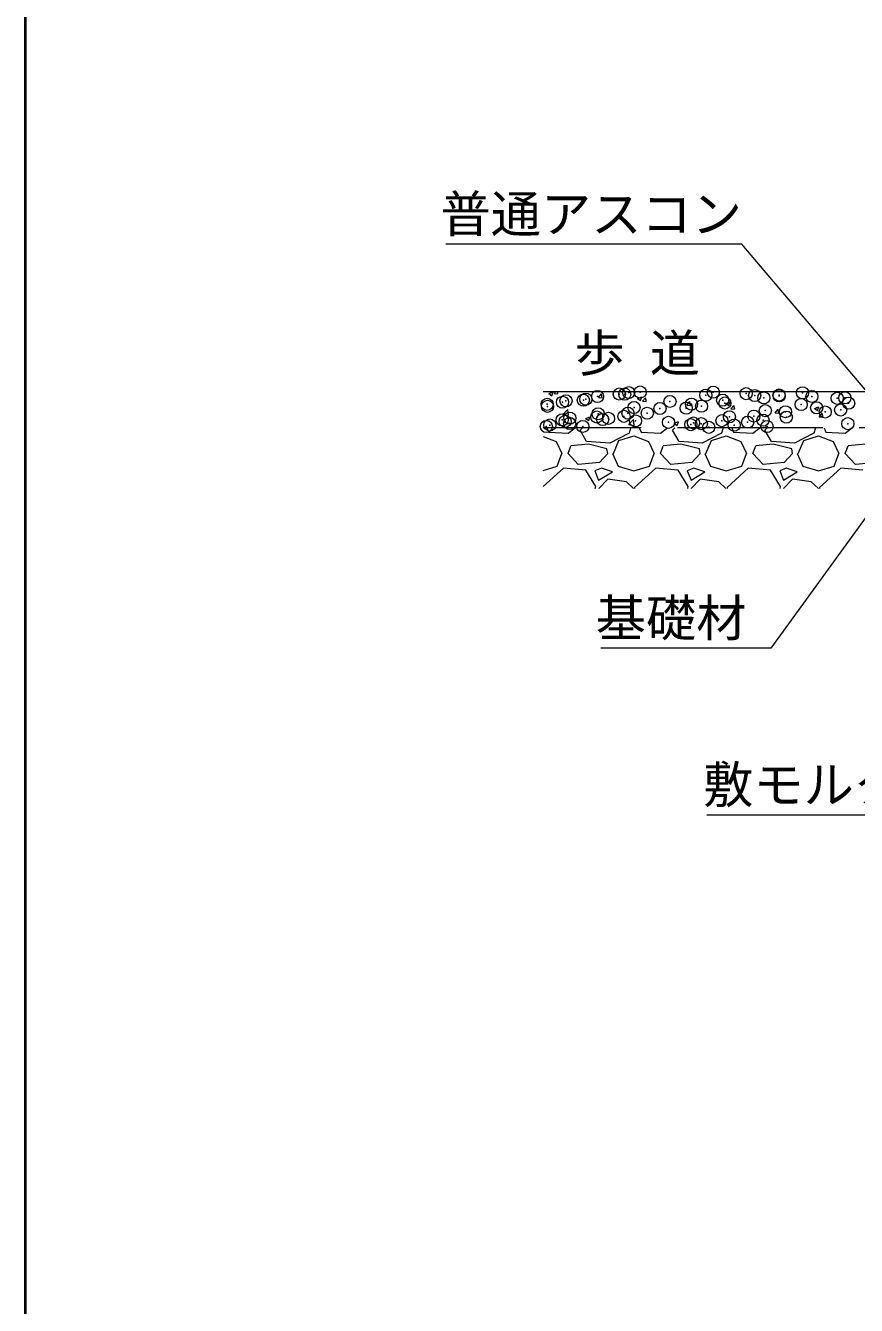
# Model space of a CAD drawing. Units: millimetres at full size, sheet at 1:20; details may follow other scales. Extents: x 62447 to 85128, y -7246 to 532.
# Drawn here: x 67094 to 67779, y -3658 to -2602 of the extents above; entities that cross this region are included whole.
import ezdxf
from ezdxf.enums import TextEntityAlignment as Align

# ---------------------------------------------------------------- set-up
doc = ezdxf.new("R2010")
doc.units = ezdxf.units.MM
doc.header["$LTSCALE"] = 20
doc.header["$PDMODE"] = 32
doc.header["$PDSIZE"] = 10
doc.linetypes.add('DASHED', pattern=[7.5, 6, -1.5])
for name, color, linetype, lineweight in [('ハッチング', 7, 'Continuous', 5), ('図枠', 7, 'Continuous', 5), ('基礎', 3, 'Continuous', 13), ('引出線', 4, 'Continuous', 9)]:
    doc.layers.add(name, color=color, linetype=linetype, lineweight=lineweight)
doc.layers.add('文字', color=7, linetype='Continuous')
doc.styles.add('ＭＳ ゴシック', font='')
doc.styles.get('ＭＳ ゴシック').set_extended_font_data('MS Gothic')

msp = doc.modelspace()

# ---------------------------------------------------------------- linework, layer by layer
at = {"layer": 'ハッチング'}
for p, q in [((67525.65, -2905.45), (67529.2, -2904.08)), ((67528.17, -2907.17), (67529.2, -2904.1)), ((67530.06, -2905.4), (67531.53, -2903.64)), ((67533.14, -2905.65), (67532.77, -2903.64)), ((67525.64, -2905.46), (67528.17, -2907.17)), ((67530.06, -2905.4), (67533.09, -2905.66)), ((67566.5, -2908.58), (67568.94, -2905.67)), ((67566.5, -2908.59), (67569.53, -2908.85)), ((67569.58, -2908.84), (67568.99, -2905.66)), ((67598.65, -2909.52), (67602.21, -2908.15)), ((67598.65, -2909.53), (67601.17, -2911.24)), ((67601.17, -2911.24), (67602.2, -2908.17)), ((67602.93, -2911.77), (67605.38, -2908.85)), ((67602.93, -2911.77), (67605.97, -2912.04)), ((67606.01, -2912.03), (67605.43, -2908.85)), ((67639.37, -2914.96), (67641.82, -2912.04)), ((67639.37, -2914.96), (67642.41, -2915.23)), ((67642.45, -2915.22), (67641.86, -2912.03)), ((67671.65, -2913.6), (67674.18, -2915.3)), ((67671.66, -2913.58), (67675.22, -2912.22)), ((67674.18, -2915.3), (67675.21, -2912.23)), ((67537.19, -2922.61), (67541.15, -2918.49)), ((67537.2, -2922.63), (67541.72, -2923.33)), ((67541.72, -2923.31), (67541.16, -2918.49)), ((67555.97, -2925.9), (67559.53, -2924.53)), ((67558.49, -2927.62), (67559.52, -2924.55)), ((67675.81, -2918.15), (67678.26, -2915.23)), ((67675.81, -2918.15), (67678.84, -2918.41)), ((67678.89, -2918.41), (67678.3, -2915.22)), ((67712.24, -2921.34), (67714.69, -2918.42)), ((67712.24, -2921.34), (67715.28, -2921.6)), ((67715.32, -2921.59), (67714.74, -2918.41)), ((67744.66, -2917.65), (67748.22, -2916.29)), ((67744.66, -2917.67), (67747.18, -2919.37)), ((67747.19, -2919.37), (67748.22, -2916.3)), ((67748.68, -2924.52), (67751.13, -2921.61)), ((67748.68, -2924.52), (67751.72, -2924.79)), ((67751.76, -2924.78), (67751.17, -2921.6)), ((67523.99, -2933.64), (67525.51, -2937.27)), ((67541.52, -2938.03), (67547.2, -2933.64)), ((67551.42, -2935.74), (67553.32, -2933.64)), ((67556.76, -2944.89), (67551.42, -2935.74)), ((67555.96, -2925.92), (67558.49, -2927.62)), ((67591.41, -2931.02), (67595.36, -2926.9)), ((67591.42, -2931.04), (67595.93, -2931.74)), ((67593.06, -2933.64), (67591.81, -2938.03)), ((67595.94, -2931.72), (67595.38, -2926.9)), ((67600.19, -2933.64), (67601.71, -2937.27)), ((67617.72, -2938.03), (67623.4, -2933.64)), ((67627.62, -2935.74), (67629.52, -2933.64)), ((67632.96, -2944.89), (67627.62, -2935.74)), ((67628.97, -2929.98), (67631.5, -2931.69)), ((67628.98, -2929.97), (67632.53, -2928.6)), ((67631.5, -2931.69), (67632.53, -2928.62)), ((67669.26, -2933.64), (67668.01, -2938.03)), ((67676.39, -2933.64), (67677.91, -2937.27)), ((67693.92, -2938.03), (67699.6, -2933.64)), ((67703.02, -2933.64), (67705.54, -2932.67)), ((67703.82, -2935.74), (67705.72, -2933.64)), ((67709.16, -2944.89), (67703.82, -2935.74)), ((67705.21, -2933.64), (67705.53, -2932.69)), ((67745.46, -2933.64), (67744.21, -2938.03)), ((67752.59, -2933.64), (67754.11, -2937.27)), ((67770.12, -2938.03), (67775.8, -2933.64)), ((67521, -2940.91), (67531.61, -2944.89)), ((67525.51, -2937.27), (67541.52, -2938.03)), ((67531.61, -2944.89), (67536.18, -2954.79)), ((67575.81, -2946.41), (67556.76, -2944.89)), ((67591.81, -2938.03), (67575.81, -2946.41)), ((67578.85, -2954.79), (67583.43, -2944.12)), ((67583.43, -2944.12), (67595.62, -2940.31)), ((67595.62, -2940.31), (67607.81, -2944.89)), ((67601.71, -2937.27), (67617.72, -2938.03)), ((67607.81, -2944.89), (67612.38, -2954.79)), ((67652.01, -2946.41), (67632.96, -2944.89)), ((67668.01, -2938.03), (67652.01, -2946.41)), ((67655.05, -2954.79), (67659.63, -2944.12)), ((67659.63, -2944.12), (67671.82, -2940.31)), ((67671.82, -2940.31), (67684.01, -2944.89)), ((67677.91, -2937.27), (67693.92, -2938.03)), ((67684.01, -2944.89), (67688.58, -2954.79)), ((67728.21, -2946.41), (67709.16, -2944.89)), ((67744.21, -2938.03), (67728.21, -2946.41)), ((67731.25, -2954.79), (67735.83, -2944.12)), ((67735.83, -2944.12), (67748.02, -2940.31)), ((67748.02, -2940.31), (67760.21, -2944.89)), ((67754.11, -2937.27), (67770.12, -2938.03)), ((67760.21, -2944.89), (67764.78, -2954.79)), ((67532.37, -2965.46), (67536.18, -2954.79)), ((67541.52, -2954.79), (67543.8, -2948.7)), ((67549.9, -2963.94), (67541.52, -2954.79)), ((67558.28, -2947.17), (67543.8, -2948.7)), ((67573.52, -2950.98), (67558.28, -2947.17)), ((67574.28, -2954.79), (67567.42, -2962.41)), ((67574.28, -2954.79), (67573.52, -2950.98)), ((67578.09, -2954.79), (67582.66, -2965.46)), ((67608.57, -2965.46), (67612.38, -2954.79)), ((67617.72, -2954.79), (67620, -2948.7)), ((67626.1, -2963.94), (67617.72, -2954.79)), ((67634.48, -2947.17), (67620, -2948.7)), ((67649.72, -2950.98), (67634.48, -2947.17)), ((67650.48, -2954.79), (67643.62, -2962.41)), ((67650.48, -2954.79), (67649.72, -2950.98)), ((67654.29, -2954.79), (67658.86, -2965.46)), ((67684.77, -2965.46), (67688.58, -2954.79)), ((67693.92, -2954.79), (67696.2, -2948.7)), ((67702.3, -2963.94), (67693.92, -2954.79)), ((67710.68, -2947.17), (67696.2, -2948.7)), ((67725.92, -2950.98), (67710.68, -2947.17)), ((67726.68, -2954.79), (67719.82, -2962.41)), ((67726.68, -2954.79), (67725.92, -2950.98)), ((67730.49, -2954.79), (67735.06, -2965.46)), ((67760.97, -2965.46), (67764.78, -2954.79)), ((67770.12, -2954.79), (67772.4, -2948.7)), ((67778.5, -2963.94), (67770.12, -2954.79)), ((67786.88, -2947.17), (67772.4, -2948.7)), ((67521, -2968.8), (67532.37, -2965.46)), ((67537.71, -2966.98), (67521, -2982.24)), ((67555.99, -2968.51), (67537.71, -2966.98)), ((67567.42, -2962.41), (67549.9, -2963.94)), ((67568.95, -2966.98), (67563.61, -2969.27)), ((67578.09, -2970.03), (67568.95, -2966.98)), ((67582.66, -2965.46), (67595.62, -2969.27)), ((67595.62, -2969.27), (67608.57, -2965.46)), ((67613.91, -2966.98), (67596.38, -2982.99)), ((67632.19, -2968.51), (67613.91, -2966.98)), ((67643.62, -2962.41), (67626.1, -2963.94)), ((67645.15, -2966.98), (67639.81, -2969.27)), ((67654.29, -2970.03), (67645.15, -2966.98)), ((67658.86, -2965.46), (67671.82, -2969.27)), ((67671.82, -2969.27), (67684.77, -2965.46)), ((67690.11, -2966.98), (67672.58, -2982.99)), ((67708.39, -2968.51), (67690.11, -2966.98)), ((67719.82, -2962.41), (67702.3, -2963.94)), ((67721.35, -2966.98), (67716.01, -2969.27)), ((67730.49, -2970.03), (67721.35, -2966.98)), ((67735.06, -2965.46), (67748.02, -2969.27)), ((67748.02, -2969.27), (67760.97, -2965.46)), ((67766.31, -2966.98), (67748.78, -2982.99)), ((67784.59, -2968.51), (67766.31, -2966.98)), ((67796.02, -2962.41), (67778.5, -2963.94)), ((67564.38, -2982.22), (67555.99, -2968.51)), ((67563.61, -2969.27), (67566.66, -2976.89)), ((67566.66, -2976.89), (67578.09, -2970.03)), ((67574.28, -2976.13), (67566.77, -2983.64)), ((67589.52, -2978.41), (67574.28, -2976.13)), ((67595.49, -2983.64), (67589.52, -2978.41)), ((67640.58, -2982.22), (67632.19, -2968.51)), ((67639.81, -2969.27), (67642.86, -2976.89)), ((67642.86, -2976.89), (67654.29, -2970.03)), ((67650.48, -2976.13), (67642.97, -2983.64)), ((67665.72, -2978.41), (67650.48, -2976.13)), ((67671.69, -2983.64), (67665.72, -2978.41)), ((67716.78, -2982.22), (67708.39, -2968.51)), ((67716.01, -2969.27), (67719.06, -2976.89)), ((67719.06, -2976.89), (67730.49, -2970.03)), ((67726.68, -2976.13), (67719.17, -2983.64)), ((67741.92, -2978.41), (67726.68, -2976.13)), ((67747.89, -2983.64), (67741.92, -2978.41)), ((67563.92, -2983.64), (67564.38, -2982.22)), ((67596.38, -2982.99), (67596.35, -2983.64)), ((67640.12, -2983.64), (67640.58, -2982.22)), ((67672.58, -2982.99), (67672.55, -2983.64)), ((67716.32, -2983.64), (67716.78, -2982.22)), ((67748.78, -2982.99), (67748.75, -2983.64))]:
    msp.add_line(p, q, dxfattribs=at)
for p in [(67565.81, -2907.89), (67583.7, -2905.83), (67588.19, -2905.86), (67591.47, -2904.63), (67600.91, -2904.18), (67655.12, -2906.81), (67661.24, -2904.34), (67688.36, -2905.48), (67695.37, -2907.1), (67702.91, -2909.03), (67715.48, -2906.63), (67715.63, -2907.36), (67734.87, -2904.82), (67742.59, -2907.78), (67763.4, -2909.34), (67769.71, -2908.92), (67524.15, -2914.29), (67524.44, -2916), (67536.87, -2912.61), (67539.73, -2911.46), (67554.07, -2910.92), (67556.11, -2910.08), (67595.87, -2916.99), (67617.24, -2917.74), (67625.49, -2911.9), (67638.87, -2917.46), (67643.32, -2914.16), (67651.59, -2915.79), (67668.98, -2910.91), (67670.83, -2913.25), (67704.15, -2919.51), (67733.77, -2914.42), (67746.49, -2917.18), (67766.3, -2918.96), (67772.87, -2913.37), (67536.62, -2927.16), (67539.11, -2928.37), (67542.75, -2930.12), (67542.87, -2925.71), (67565.19, -2924.8), (67566.24, -2922.07), (67569.99, -2926.86), (67574.83, -2925.89), (67587.55, -2924.22), (67590.85, -2921.54), (67597.11, -2928.01), (67606.79, -2921.68), (67624.23, -2929.15), (67644.89, -2929.68), (67651.35, -2930.3), (67668.36, -2927.82), (67674.52, -2924.59), (67689.55, -2929.07), (67694.75, -2924.01), (67702.26, -2927.39), (67720.83, -2920.43), (67721.5, -2924.86), (67753.58, -2920.64), (67772.26, -2930.28), (67523.51, -2932.65), (67526.47, -2931.39), (67553.59, -2932.54), (67642.7, -2931.07), (67657.46, -2933.29), (67678.46, -2931.44), (67705.58, -2932.59)]:
    msp.add_point(p, dxfattribs=at)
at = {"layer": '図枠', "lineweight": 40}
msp.add_line((67094.03, -7145.57), (67094.03, -1645.57), dxfattribs=at)
at = {"layer": '基礎'}
msp.add_line((67521, -2903.64), (67901.68, -2903.64), dxfattribs=at)
at = {"layer": '基礎', "linetype": 'DASHED', "lineweight": 15}
msp.add_line((67901.68, -2933.64), (67521, -2933.64), dxfattribs=at)
at = {"layer": '引出線'}
for points in [[(67787.97, -2903.64), (67684.85, -2782.21), (67440.55, -2782.21)], [(67817.86, -2964.96), (67708.61, -3115.62), (67568.41, -3115.62)], [(67990.52, -3377.94), (67880.1, -3253.33), (67655.91, -3253.33)]]:
    msp.add_lwpolyline(points, dxfattribs=at)

# ---------------------------------------------------------------- texts
at = {"layer": '引出線', "style": 'ＭＳ ゴシック'}
for s, p in [('普通アスコン', (67684.85, -2742.02)), ('基礎材', (67688.61, -3075.43)), ('敷モルタル', (67860.1, -3212.98))]:
    msp.add_text(s, height=30.38, dxfattribs=at).set_placement(p, align=Align.TOP_RIGHT)
at = {"layer": '文字', "style": 'ＭＳ ゴシック'}
msp.add_text('歩 道', height=30.38, dxfattribs=at).set_placement((67598.52, -2872.02), align=Align.MIDDLE_CENTER)

doc.saveas('drawing.dxf')
